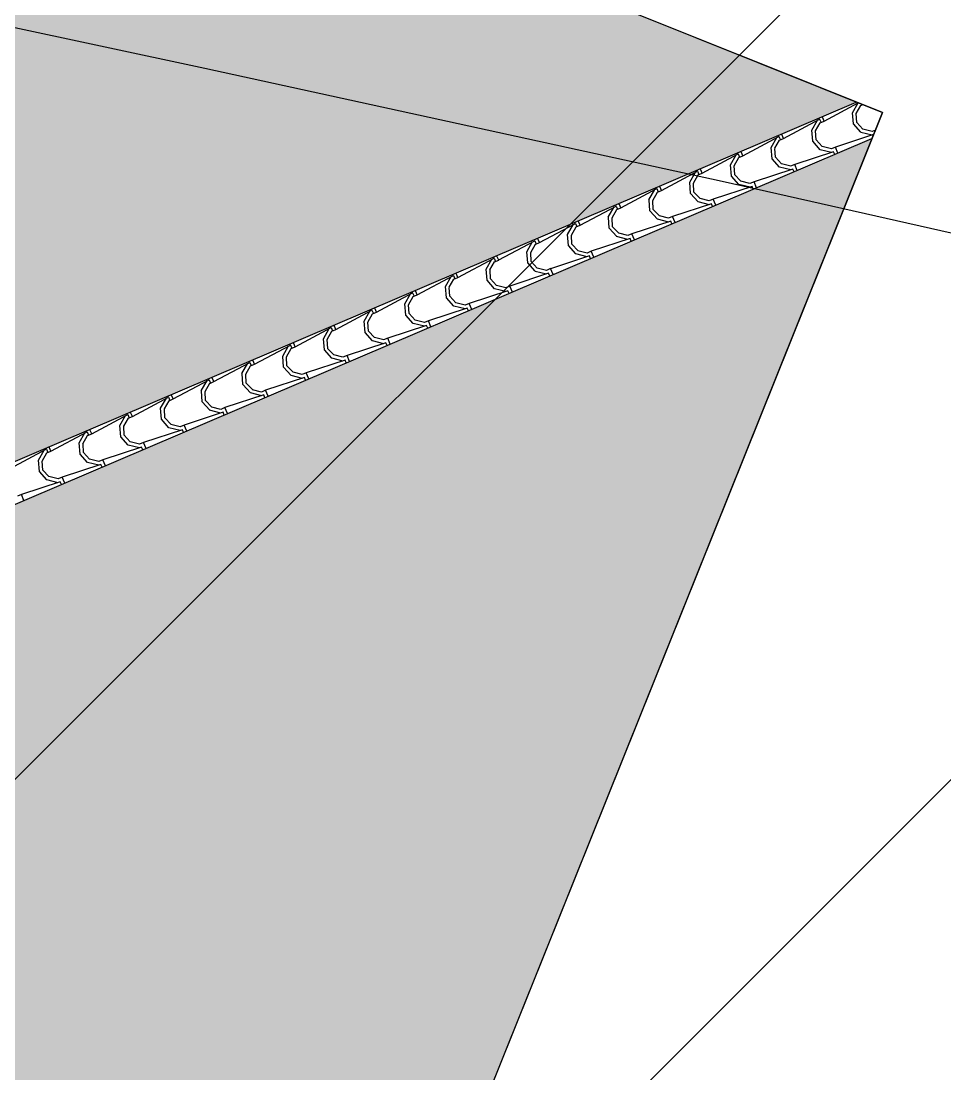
# Model space of a CAD drawing. Header units: millimetres. Extents: x 648844 to 649530, y 1246379 to 1246752.
# Drawn here: x 649138.165 to 649141.653, y 1246502.077 to 1246506.054 of the extents above; entities that cross this region are included whole.
import ezdxf

# ---------------------------------------------------------------- set-up
doc = ezdxf.new("R2010")
doc.units = ezdxf.units.MM
doc.header["$LTSCALE"] = 20
doc.header["$MEASUREMENT"] = 0
doc.layers.get('0').update_dxf_attribs({"linetype": 'CONTINUOUS'})
doc.layers.add('CONT-MNR2', color=9, linetype='CONTINUOUS')
doc.layers.add('TECHO', color=30, linetype='CONTINUOUS')

# ---------------------------------------------------------------- blocks, each defined once
blk = doc.blocks.new('*U3741')
at = {"layer": 'CONT-MNR2', "elevation": 36, "flags": 128}
blk.add_lwpolyline([(646455.4022681282, 1246757.154070158), (646453.506100637, 1246757.581870114), (646451.552228265, 1246758.009844136), (646449.6342974977, 1246758.420836786), (646447.8459548205, 1246758.797692623), (646446.2808467193, 1246759.123256208), (646445.0326196791, 1246759.380372101), (646444.1949201858, 1246759.551884862), (646443.8613947252, 1246759.620639051), (646443.6842617223, 1246759.655686592), (646443.5293934796, 1246759.685817124), (646443.3589107525, 1246759.738389595), (646443.085703966, 1246759.889563387), (646442.3891360743, 1246760.286776934), (646441.3310538174, 1246760.892441195), (646439.973303935, 1246761.668967127), (646438.3777331673, 1246762.57876569)], dxfattribs=at)
blk = doc.blocks.new('TEJA45')
at = {"layer": 'TECHO'}
for p, q in [((-2.479078729563099, -1.799706306316704), (-2.49089448387673, -1.787890552003077)), ((-2.461653203034139, -1.782280779787811), (-2.479078729563021, -1.799706306316693)), ((-2.360910131688691, -1.898953793098098), (-2.479067641320235, -1.799701341752399)), ((-2.554745425967099, -1.875336823679472), (-2.4554929746214, -1.993494333311013)), ((-2.448358253547411, -1.906017778136452), (-2.467263476764799, -1.943828144023698)), ((-2.410570837464945, -1.887147165086127), (-2.448381203352191, -1.906052388303515)), ((-2.408039281628007, -1.901472847903293), (-2.438760318530214, -1.915651761626052)), ((-2.366924698544189, -1.892926737683524), (-2.410643054796907, -1.887018814193201)), ((-2.37261466176048, -1.906063139152575), (-2.408061871037226, -1.901336871890202)), ((-2.360921186426822, -1.917863849452974), (-2.372736940740452, -1.906048095139347)), ((-2.352948263348772, -1.890985719473182), (-2.360921186426737, -1.898958642551147)), ((-2.343495659897869, -1.900438322924082), (-2.360921186426744, -1.91786384945296)), ((-2.467434219727544, -1.943715820863346), (-2.461526296237217, -1.987434177116061)), ((-2.453072652795534, -1.946403126318273), (-2.448346385533156, -1.981850335595023)), ((-2.438731790789681, -1.915664640732071), (-2.452910704512441, -1.946385677634279)), ((-2.242752661085596, -2.017111513570935), (-2.36091017071714, -1.917859062225236)), ((-2.455447220935774, -1.993484677060167), (-2.445994617484871, -1.984032073609264)), ((-2.448357768347435, -1.981668922746564), (-2.436542014033805, -1.993484677060192)), ((-2.455447220935753, -1.993484677060163), (-2.459014280526745, -1.997051736651155)), ((-2.445994617484857, -2.002937280511077), (-2.449561677075849, -2.006504340102069)), ((-2.436542014033954, -1.993484677060167), (-2.445994617484857, -2.00293728051107)), ((-2.436587705494148, -1.993494294282709), (-2.337335254148449, -2.111651803914249)), ((-2.330200723668653, -2.024175509384364), (-2.349105946886041, -2.06198587527161)), ((-2.292413106217047, -2.005304694964895), (-2.330223472104294, -2.024209918182283)), ((-2.289882818437306, -2.01962925667419), (-2.320603855339513, -2.033808170396949)), ((-2.248766322111209, -2.011085313239978), (-2.292484678363927, -2.005177389749655)), ((-2.254458180670589, -2.024220589766987), (-2.289905389947336, -2.019494322504613)), ((-2.242763643290544, -2.036021392589245), (-2.254579397604175, -2.024205638275618)), ((-2.234790720212501, -2.009143262609456), (-2.242763643290466, -2.017116185687421)), ((-2.225338116761598, -2.018595866060352), (-2.242763643290473, -2.03602139258923)), ((-2.349275644170781, -2.061874197298959), (-2.343367720680455, -2.105592553551674)), ((-2.3349152021813, -2.064559607407208), (-2.330188934918922, -2.100006816683958)), ((-2.320575382019115, -2.03382110392365), (-2.334754295741874, -2.064542140825857)), ((-2.124595190482452, -2.135269234043804), (-2.242752700113996, -2.036016782698105)), ((-2.337289677799497, -2.111642220196437), (-2.327837074348594, -2.102189616745534)), ((-2.330200225211158, -2.099826465882838), (-2.318384470897527, -2.111642220196465)), ((-2.337289677799482, -2.111642220196437), (-2.340856737390475, -2.115209279787429)), ((-2.327837074348587, -2.121094823647347), (-2.331404133939571, -2.124661883238335)), ((-2.318384470897684, -2.11164222019644), (-2.327837074348587, -2.121094823647343)), ((-2.31842998502119, -2.111651764885952), (-2.219177533675492, -2.229809274517493)), ((-2.212043193789889, -2.142333240632247), (-2.230948417007276, -2.180143606519493)), ((-2.174255374969171, -2.123462224843657), (-2.212065740856417, -2.142367448061044)), ((-2.17172635524495, -2.137785665444323), (-2.202447392147157, -2.151964579167082)), ((-2.13060794567825, -2.129243888796434), (-2.174326301930968, -2.123335965306111)), ((-2.136301699582951, -2.1423780403811), (-2.171748908859698, -2.137651773118726)), ((-2.124606100154267, -2.154178935725515), (-2.136421854467898, -2.142363181411888)), ((-2.116633177076224, -2.12730080574573), (-2.124606100154196, -2.135273728823698)), ((-2.107180573625321, -2.136753409196629), (-2.124606100154203, -2.154178935725511)), ((-2.231117068614253, -2.180032573732767), (-2.225209145123927, -2.223750929985481)), ((-2.216757751567307, -2.182716088494338), (-2.21203148430493, -2.218163297771088)), ((-2.202418973248939, -2.151977567116056), (-2.216597886971698, -2.182698604018263)), ((-2.006437719879479, -2.253426954516531), (-2.124595229511023, -2.154174503170832)), ((-2.219132134663226, -2.229799763332704), (-2.209679531212323, -2.220347159881801)), ((-2.21204268207488, -2.217984009019112), (-2.20022692776125, -2.229799763332739)), ((-2.219132134663212, -2.229799763332714), (-2.222699194254211, -2.233366822923713)), ((-2.209679531212316, -2.239252366783628), (-2.213246590803301, -2.242819426374613)), ((-2.200226927761413, -2.229799763332711), (-2.209679531212316, -2.239252366783614)), ((-2.200272264548389, -2.229809235489022), (-2.10101981320269, -2.347966745120562)), ((-2.093885663911145, -2.260490971880152), (-2.112790887128533, -2.298301337767398)), ((-2.056097643721237, -2.241619754722393), (-2.093908009608484, -2.260524977939781)), ((-2.0535698920526, -2.25594207421446), (-2.084290928954807, -2.270120987937219)), ((-2.012449569244382, -2.247402464353016), (-2.0561679254971, -2.241494540862693)), ((-2.01814521849397, -2.260535490995387), (-2.053592427770717, -2.255809223733014)), ((-2.00644855701799, -2.272336478861785), (-2.01826431133162, -2.260520724548158)), ((-1.998475633939961, -2.245458348881996), (-2.006448557017933, -2.253431271959968)), ((-1.989023030489065, -2.254910952332899), (-2.00644855701794, -2.272336478861774)), ((-2.112958493057739, -2.298190950166578), (-2.107050569567413, -2.341909306419293)), ((-2.098600300952711, -2.300872569585966), (-2.093874033690334, -2.336319778862716)), ((-2.084262564478372, -2.270134030307631), (-2.098441478201131, -2.300855067209838)), ((-1.888280249276384, -2.371584674989364), (-2.006437758907929, -2.272332223643666)), ((-2.100974591526956, -2.347957306468981), (-2.091521988076053, -2.338504703018078)), ((-2.093885138938603, -2.336141552155386), (-2.082069384624972, -2.347957306469013)), ((-2.100974591526949, -2.347957306468984), (-2.104541651117941, -2.351524366059977)), ((-2.091521988076053, -2.357409909919891), (-2.095089047667038, -2.36097696951088)), ((-2.08206938462515, -2.347957306468984), (-2.091521988076053, -2.357409909919888)), ((-2.082114544075594, -2.347966706092084), (-1.982862092729896, -2.466124215723625)), ((-1.975728134032373, -2.378648703128039), (-1.994633357249761, -2.416459069015286)), ((-1.937939912473382, -2.359777284601172), (-1.975750278360628, -2.37868250781856)), ((-1.935413428861892, -2.374098482985353), (-1.9661344657641, -2.388277396708112)), ((-1.894291192809604, -2.365561039909714), (-1.938009549062322, -2.359653116419391)), ((-1.899988737404087, -2.378692941609803), (-1.935435946680833, -2.373966674347429)), ((-1.888291013881712, -2.390494021998055), (-1.900106768195343, -2.378678267684428)), ((-1.880318090803684, -2.36361589201827), (-1.888291013881656, -2.371588815096242)), ((-1.870865487352781, -2.37306849546917), (-1.888291013881656, -2.390494021998048)), ((-1.994799917501467, -2.416349326598581), (-1.988891994011141, -2.460067682851296)), ((-1.980442850338477, -2.419029050674897), (-1.9757165830761, -2.454476259951647)), ((-1.966106155707806, -2.388290493499209), (-1.980285069430565, -2.419011530401416)), ((-1.770122778673276, -2.489742395462201), (-1.88828028830482, -2.390489944116503)), ((-1.982817048390686, -2.466114849605255), (-1.973364444939783, -2.456662246154352)), ((-1.975727595802326, -2.45429909529166), (-1.963911841488695, -2.466114849605287)), ((-1.982817048390672, -2.466114849605258), (-1.986384107981671, -2.469681909196254)), ((-1.973364444939769, -2.475567453056165), (-1.976931504530761, -2.479134512647157)), ((-1.963911841488866, -2.466114849605262), (-1.973364444939769, -2.475567453056165)), ((-1.963956823602786, -2.466124176695153), (-1.864704372257087, -2.584281686326694)), ((-1.857570604153629, -2.496806434375973), (-1.876475827371017, -2.534616800263219)), ((-1.81978218122547, -2.477934814479919), (-1.857592547112716, -2.496840037697307)), ((-1.817256965671191, -2.49225489175625), (-1.847978002573399, -2.506433805479009)), ((-1.776132816376645, -2.483719615466171), (-1.819851172629363, -2.477811691975848)), ((-1.781832256316001, -2.496850392223973), (-1.817279465592748, -2.492124124961599)), ((-1.770133470745435, -2.508651565134326), (-1.781949225059066, -2.496835810820698)), ((-1.762160547667406, -2.481773435154544), (-1.770133470745378, -2.489746358232519)), ((-1.752707944216503, -2.49122603860544), (-1.770133470745392, -2.508651565134326)), ((-1.876641341944946, -2.534507703032396), (-1.87073341845462, -2.578226059285111)), ((-1.862285399724364, -2.537185531762926), (-1.857559132461986, -2.572632741039676)), ((-1.847949746937246, -2.506446956690787), (-1.862128660660005, -2.537167993592995)), ((-1.651965308070274, -2.607900115934964), (-1.770122817701818, -2.508647664589265)), ((-1.864659505254394, -2.584272392741536), (-1.868226564845386, -2.587839452332524)), ((-1.864659505254409, -2.584272392741529), (-1.855206901803506, -2.574819789290625)), ((-1.857570052666048, -2.572456638427933), (-1.845754298352418, -2.584272392741561)), ((-1.845754298352588, -2.584272392741532), (-1.855206901803491, -2.593724996192435)), ((-1.845799103129842, -2.584281647298393), (-1.746546651784143, -2.702439156929936)), ((-1.855206901803506, -2.593724996192442), (-1.85877396139449, -2.597292055783427)), ((-1.73941307427485, -2.614964165623807), (-1.758318297492238, -2.652774531511053)), ((-1.729793338166296, -2.624603419881542), (-1.743972251889055, -2.655324456783749)), ((-1.701624449977572, -2.596092344358674), (-1.739434815864819, -2.614997567576061)), ((-1.699100502478842, -2.610411300526387), (-1.729821539381049, -2.624590214249146)), ((-1.657974439942784, -2.601878191022749), (-1.701692796195502, -2.595970267532426)), ((-1.663675775226118, -2.615007842838384), (-1.699122984502864, -2.61028157557601)), ((-1.651975927609158, -2.626809108270596), (-1.663791681922788, -2.614993353956969)), ((-1.644003004531143, -2.599930978290818), (-1.651975927609115, -2.60790390136879)), ((-1.634550401080247, -2.609383581741717), (-1.651975927609115, -2.626809108270585)), ((-1.758482766388425, -2.652666079466204), (-1.752574842898099, -2.696384435718921)), ((-1.74412794911013, -2.655342012851861), (-1.739401681847752, -2.690789222128609)), ((-1.533807837467222, -2.72605783640776), (-1.651965347098766, -2.626805385062063)), ((-1.746501962118131, -2.702429935877808), (-1.750069021709123, -2.7059969954688)), ((-1.746501962118138, -2.702429935877801), (-1.737049358667235, -2.692977332426899)), ((-1.739412509529771, -2.690614181564206), (-1.72759675521614, -2.702429935877833)), ((-1.727596755216325, -2.702429935877797), (-1.737049358667228, -2.711882539328698)), ((-1.727641382657168, -2.702439117901289), (-1.62838893131147, -2.820596627532831)), ((-1.737049358667228, -2.711882539328702), (-1.74061641825822, -2.715449598919694)), ((-1.621255544396092, -2.733121896871717), (-1.64016076761348, -2.770932262758963)), ((-1.611636929396113, -2.742759883073942), (-1.625815843118872, -2.77348091997615)), ((-1.583466718729703, -2.714249874237447), (-1.621277084616949, -2.733155097454834)), ((-1.580944039287303, -2.7285677092969), (-1.61166507618951, -2.742746623019661)), ((-1.539816063508901, -2.720036766579328), (-1.583534419761619, -2.714128843089005)), ((-1.545519294137577, -2.733165293452616), (-1.580966503414324, -2.728439026190243)), ((-1.53381838447288, -2.744966651406866), (-1.545634138786511, -2.733150897093239)), ((-1.525845461394866, -2.718088521427086), (-1.533818384472845, -2.726061444505063)), ((-1.51639285794397, -2.727541124877987), (-1.533818384472845, -2.744966651406861)), ((-1.640324190831912, -2.770824455900016), (-1.634416267341585, -2.814542812152732)), ((-1.625970498495889, -2.773498493940787), (-1.621244231233511, -2.808945703217535)), ((-1.415650366864114, -2.844215556880595), (-1.533807876495658, -2.744963105534897)), ((-1.628344418981861, -2.820587479014081), (-1.631911478572853, -2.824154538605073)), ((-1.628344418981868, -2.820587479014073), (-1.618891815530965, -2.811134875563171)), ((-1.621254966393494, -2.808771724700478), (-1.609439212079863, -2.820587479014105)), ((-1.609439212080055, -2.820587479014074), (-1.618891815530958, -2.830040082464976)), ((-1.609483662184388, -2.820596588504353), (-1.51023121083869, -2.938754098135895)), ((-1.618891815530958, -2.830040082464977), (-1.622458875121943, -2.833607142055964)), ((-1.503098014517342, -2.851279628119626), (-1.522003237734729, -2.889089994006872)), ((-1.49348052062517, -2.860916346264695), (-1.507659434347929, -2.891637383166902)), ((-1.46530898748177, -2.832407404116191), (-1.503119353369016, -2.851312627333577)), ((-1.462787576096609, -2.846724118067796), (-1.493508612998816, -2.860903031790556)), ((-1.421657687075943, -2.838195342135784), (-1.465376043328661, -2.832287418645461)), ((-1.427362813048141, -2.851322744066966), (-1.462810022324888, -2.846596476804592)), ((-1.415660841336603, -2.863124194543138), (-1.427476595650234, -2.851308440229511)), ((-1.407687918258596, -2.836246064563362), (-1.415660841336567, -2.84421898764133)), ((-1.3982353148077, -2.845698668014265), (-1.415660841336575, -2.86312419454314)), ((-1.297492896261055, -2.962373277353398), (-1.415650405892599, -2.8631208260077)), ((-1.52216561527564, -2.888982832332024), (-1.516257691785313, -2.93270118858474)), ((-1.507813047881541, -2.891654975030615), (-1.503086780619164, -2.927102184307364)), ((-1.510186875845584, -2.938745022150348), (-1.513753935436576, -2.942312081741342)), ((-1.510186875845591, -2.938745022150343), (-1.500734272394688, -2.929292418699442)), ((-1.503097423257216, -2.92692926783675), (-1.491281668943586, -2.938745022150377)), ((-1.491281668943785, -2.938745022150346), (-1.500734272394688, -2.948197625601248)), ((-1.491325941711573, -2.938754059107428), (-1.392073490365874, -3.05691156873897)), ((-1.500734272394688, -2.948197625601257), (-1.50430133198568, -2.95176468519225)), ((-1.384940484638584, -2.969437359367509), (-1.403845707855972, -3.007247725254755)), ((-1.375324111854219, -2.979072809455447), (-1.389503025576978, -3.009793846357654)), ((-1.3471512562339, -2.950564933994952), (-1.384961622121146, -2.969470157212339)), ((-1.344631112905077, -2.964880526838311), (-1.375352149807284, -2.979059440561072)), ((-1.303499310642067, -2.956353917692363), (-1.347217666894785, -2.95044599420204)), ((-1.30920633195916, -2.969480194681257), (-1.344653541235907, -2.964753927418883)), ((-1.297503298200326, -2.98128173767941), (-1.309319052513956, -2.969465983365783)), ((-1.289530375122325, -2.954403607699636), (-1.297503298200297, -2.962376530777604)), ((-1.280077771671422, -2.963856211150533), (-1.297503298200297, -2.981281737679408)), ((-1.17933542565796, -3.080530997826234), (-1.297492935289505, -2.981278546480535)), ((-1.40400703971887, -3.007141208767635), (-1.398099116228543, -3.050859565020351)), ((-1.389655597267307, -3.009811456119547), (-1.38492933000493, -3.045258665396295)), ((-1.392029332709313, -3.056902565286622), (-1.395596392300305, -3.060469624877616)), ((-1.39202933270932, -3.056902565286615), (-1.382576729258417, -3.047449961835714)), ((-1.384939880120939, -3.045086810973022), (-1.373124125807308, -3.056902565286649)), ((-1.373124125807507, -3.056902565286615), (-1.38257672925841, -3.066355168737516)), ((-1.373168221238906, -3.056911529710316), (-1.273915769893208, -3.175069039341858)), ((-1.38257672925841, -3.066355168737525), (-1.386143788849402, -3.069922228328515)), ((-1.266782954759819, -3.087595090615395), (-1.285688177977207, -3.125405456502641)), ((-1.257167703084427, -3.097229272648676), (-1.271346616807186, -3.127950309550883)), ((-1.228993524985981, -3.068722463873701), (-1.266803890873227, -3.087627687091087)), ((-1.226474649713545, -3.083036935608828), (-1.257195686615752, -3.097215849331588)), ((-1.185340934208199, -3.074512493248939), (-1.229059290460917, -3.068604569758616)), ((-1.191049850870634, -3.087637645295489), (-1.226497060147381, -3.082911378033115)), ((-1.179345755064048, -3.099439280815682), (-1.191161509377679, -3.087623526502055)), ((-1.171372831986048, -3.072561150835908), (-1.17934575506402, -3.08053407391388)), ((-1.161920228535152, -3.082013754286805), (-1.179345755064027, -3.099439280815679)), ((-1.061177955054944, -3.198688718298998), (-1.179335464686488, -3.099436266953299)), ((-1.285848464162349, -3.125299585201443), (-1.279940540672023, -3.169017941454159)), ((-1.271498146653059, -3.127967937208478), (-1.266771879390681, -3.163415146485226)), ((-1.273871789573036, -3.175060108422898), (-1.277438849164028, -3.17862716801389)), ((-1.27387178957305, -3.17506010842289), (-1.264419186122147, -3.165607504971989)), ((-1.266782336984662, -3.163244354109294), (-1.254966582671031, -3.175060108422921)), ((-1.25496658267123, -3.175060108422885), (-1.264419186122133, -3.184512711873786)), ((-1.255010500765955, -3.175069000313561), (-1.155758049420257, -3.293226509945104)), ((-1.26441918612214, -3.184512711873795), (-1.267986245713132, -3.188079771464787)), ((-1.148625424881047, -3.205752821863278), (-1.167530648098435, -3.243563187750524)), ((-1.139011294313853, -3.215385735840252), (-1.153190208036612, -3.24610677274246)), ((-1.110835793738119, -3.186879993752481), (-1.148646159625365, -3.205785216969867)), ((-1.108318186521188, -3.201193344378961), (-1.139039223423396, -3.215372258101722)), ((-1.067182557776142, -3.192671068805273), (-1.110900914028861, -3.18676314531495)), ((-1.072893369781191, -3.20579509590984), (-1.108340579057938, -3.201068828647466)), ((-1.061188211927771, -3.217596823951954), (-1.073003966241401, -3.205781069638327)), ((-1.053215288849778, -3.190718693972176), (-1.06118821192775, -3.198691617050144)), ((-1.043762685398882, -3.200171297423076), (-1.061188211927757, -3.217596823951951)), ((-0.9430204844518499, -3.316846438771833), (-1.061177994083394, -3.217593987426135)), ((-1.167689888606077, -3.243457961633453), (-1.16178196511575, -3.287176317886169)), ((-1.153340696038832, -3.246124418297407), (-1.148614428776455, -3.281571627574156)), ((-1.155714246436766, -3.293217651559162), (-1.159281306027758, -3.296784711150153)), ((-1.155714246436773, -3.293217651559161), (-1.14626164298587, -3.283765048108259)), ((-1.148624793848384, -3.281401897245566), (-1.136809039534754, -3.293217651559193)), ((-1.136809039534967, -3.293217651559159), (-1.14626164298587, -3.30267025501006)), ((-1.136852780293168, -3.293226470916625), (-1.03760032894747, -3.411383980548168)), ((-1.14626164298587, -3.302670255010067), (-1.149828702576862, -3.306237314601058)), ((-1.030467895002317, -3.323910553111215), (-1.049373118219705, -3.361720918998461)), ((-1.020854885543294, -3.333542199031832), (-1.035033799266053, -3.36426323593404)), ((-0.9926780624902207, -3.305037523631229), (-1.030488428377467, -3.323942746848616)), ((-0.9901617233296705, -3.319349753149474), (-1.020882760231878, -3.333528666872235)), ((-0.9490241813413647, -3.310829644361974), (-0.9927425375940828, -3.304921720871651)), ((-0.9547368886917553, -3.32395254652419), (-0.9901840979685019, -3.319226279261816)), ((-0.9430306687914936, -3.335754367088226), (-0.9548464231051241, -3.323938612774599)), ((-0.9350577457135074, -3.30887623710845), (-0.9430306687914793, -3.316849160186418)), ((-0.9256051422626115, -3.318328840559349), (-0.9430306687914793, -3.335754367088221)), ((-0.8248630138487556, -3.435004159244665), (-0.9430205234802997, -3.335751707898966)), ((-1.049531313049314, -3.361616338069064), (-1.043623389558988, -3.40533469432178)), ((-1.035183245424484, -3.364280899387238), (-1.030456978162107, -3.399728108663986)), ((-1.037556703300496, -3.411375194695436), (-1.041123762891495, -3.414942254286435)), ((-1.037556703300503, -3.411375194695433), (-1.0281040998496, -3.401922591244531)), ((-1.030467250712107, -3.399559440381838), (-1.018651496398476, -3.411375194695465)), ((-1.018651496398689, -3.411375194695433), (-1.028104099849593, -3.420827798146334)), ((-1.018695059820502, -3.411383941519517), (-0.9194426084748031, -3.52954145115106)), ((-1.028104099849593, -3.420827798146338), (-1.031671159440585, -3.424394857737328)), ((-0.9123103651235454, -3.442068284359099), (-0.9312155883409332, -3.479878650246345)), ((-0.9026984767723505, -3.451698662222581), (-0.9168773904951095, -3.482419699124788)), ((-0.8745203312423229, -3.423195053509993), (-0.912330697129569, -3.442100276727379)), ((-0.8720052601389767, -3.437506161920371), (-0.902726297041184, -3.451685075643132)), ((-0.8308658049074822, -3.428988219918553), (-0.8745841611602003, -3.42308029642823)), ((-0.8365804076027672, -3.442109997138484), (-0.8720276168795138, -3.43738372987611)), ((-0.8248731256552162, -3.453911910224498), (-0.8366888799688468, -3.442096155910871)), ((-0.8169002025772301, -3.427033780244725), (-0.824873125655202, -3.435006703322697)), ((-0.807447599126327, -3.436486383695621), (-0.8248731256552091, -3.453911910224505)), ((-0.7067055432456613, -3.553161879717502), (-0.8248630528772054, -3.453909428371803)), ((-0.9313727374930423, -3.479774714501069), (-0.9254648140027157, -3.523493070753785)), ((-0.9170257948102432, -3.482437380476169), (-0.9122995275478658, -3.517884589752917)), ((-0.9193991601642182, -3.529532737831715), (-0.9229662197552102, -3.533099797422707)), ((-0.9193991601642324, -3.52953273783171), (-0.9099465567133294, -3.520080134380809)), ((-0.9099465567133223, -3.538985341282622), (-0.9135136163043072, -3.542552400873609)), ((-0.9123097075758295, -3.51771698351811), (-0.9004939532621989, -3.529532737831737)), ((-0.9004939532624192, -3.529532737831712), (-0.9099465567133223, -3.538985341282613)), ((-0.9005373393474088, -3.529541412122933), (-0.8012848880017103, -3.647698921754476)), ((-0.7941528352447662, -3.560226015606952), (-0.8130580584621541, -3.598036381494198)), ((-0.7845420680017838, -3.56985512541416), (-0.7987209817245429, -3.600576162316367)), ((-0.7563625999944108, -3.541352583388742), (-0.794172965881657, -3.560257806606128)), ((-0.7538487969466203, -3.555662570690506), (-0.7845698338488276, -3.569841484413267)), ((-0.7127074284745234, -3.547146795475008), (-0.7564257847272415, -3.541238871984685)), ((-0.7184239265137791, -3.560267447752775), (-0.7538711357905257, -3.555541180490401)), ((-0.7067155825189388, -3.57206945336077), (-0.7185313368325694, -3.560253699047143)), ((-0.6987426594409669, -3.545191323380998), (-0.7067155825189317, -3.553164246458964)), ((-0.6892900559900639, -3.554643926831895), (-0.7067155825189388, -3.572069453360768)), ((-0.588548072642638, -3.671319600190264), (-0.7067055822741821, -3.572067148844566)), ((-0.813214161936763, -3.597933090933076), (-0.8073062384464365, -3.641651447185792)), ((-0.79886834419613, -3.600593861564198), (-0.7941420769337526, -3.636041070840946)), ((-0.8012416170279479, -3.647690280967982), (-0.8048086766189471, -3.651257340558979)), ((-0.801241617027955, -3.647690280967975), (-0.791789013577052, -3.638237677517074)), ((-0.791789013577052, -3.657142884418885), (-0.7953560731680511, -3.660709944009882)), ((-0.7941521644395522, -3.635874526654382), (-0.7823364101259216, -3.647690280968009)), ((-0.782336410126149, -3.647690280967977), (-0.791789013577052, -3.657142884418878)), ((-0.7823796188747494, -3.647698882725827), (-0.6831271675290509, -3.765856392357369)), ((-0.6759953053660226, -3.678383746854864), (-0.6949005285834104, -3.716194112742111)), ((-0.6663856592308335, -3.68801158860491), (-0.6805645729535925, -3.718732625507117)), ((-0.6382048687465272, -3.659510113267496), (-0.6760152346337733, -3.678415336484882)), ((-0.6356923337550953, -3.673818979461021), (-0.6664133706573026, -3.687997893183782)), ((-0.5945490520415575, -3.665305371031465), (-0.6382674082942756, -3.659397447541142)), ((-0.6002674454252528, -3.678424898367007), (-0.6357146547019994, -3.673698631104633)), ((-0.5885580393826615, -3.690226996497042), (-0.6003737936962921, -3.678411242183415)), ((-0.5805851163046896, -3.663348866517264), (-0.5885580393826615, -3.671321789595233)), ((-0.5711325128537936, -3.672801469968165), (-0.5885580393826615, -3.690226996497037)), ((-0.4703906020395863, -3.789477320663066), (-0.5885481116711304, -3.690224869317367)), ((-0.6950555863800076, -3.71609146736869), (-0.6891476628896811, -3.759809823621406)), ((-0.6807108935817823, -3.718750342654028), (-0.6759846263194049, -3.754197551930776)), ((-0.6830840738916777, -3.765847824104251), (-0.6866511334826768, -3.76941488369525)), ((-0.6830840738916848, -3.765847824104251), (-0.6736314704407818, -3.756395220653349)), ((-0.6736314704407746, -3.775300427555154), (-0.6771985300317667, -3.778867487146147)), ((-0.6759946213032748, -3.754032069790654), (-0.6641788669896442, -3.765847824104281)), ((-0.6641788669898787, -3.765847824104247), (-0.6736314704407818, -3.775300427555148)), ((-0.6642218984017916, -3.765856353329072), (-0.5649694470560931, -3.884013862960614)), ((-0.5200471374986435, -3.777667643146268), (-0.5578575033858897, -3.796572866363654)), ((-0.4763906756067868, -3.783463946588165), (-0.520109031859505, -3.777556023097842)), ((-0.557837775487279, -3.796541478102796), (-0.5767429987046668, -3.834351843990042)), ((-0.5482292504610342, -3.806168051798139), (-0.5624081641837932, -3.836889088700346)), ((-0.5175358705643873, -3.79197538823192), (-0.5482569074665946, -3.806154301954681)), ((-0.4821109643358099, -3.796582348981358), (-0.5175581736125565, -3.791856081718985)), ((-0.4704004962463841, -3.808384539633314), (-0.4822162505600147, -3.796568785319687)), ((-0.4624275731684122, -3.78150640965354), (-0.4704004962463841, -3.789479332731512)), ((-0.4529749697175163, -3.790959013104441), (-0.4704004962463912, -3.808384539633314)), ((-0.352233131436364, -3.907635041136013), (-0.4703906410679082, -3.808382589790314)), ((-0.5768970108234797, -3.8342498438025), (-0.5709890873331531, -3.877968200055216)), ((-0.5625534429673138, -3.83690682374476), (-0.5578271757049365, -3.872354033021509)), ((-0.5649265307554003, -3.88400536724053), (-0.5684935903463924, -3.887572426831522)), ((-0.5649265307554145, -3.884005367240524), (-0.5554739273045115, -3.874552763789623)), ((-0.5554739273045044, -3.893457970691431), (-0.5590409868954893, -3.897025030282418)), ((-0.5578370781669975, -3.872189612926926), (-0.5460213238533669, -3.884005367240553)), ((-0.5460213238535943, -3.884005367240521), (-0.5554739273044973, -3.893457970691422)), ((-0.5460641779291393, -3.884013823931964), (-0.4468117265834408, -4.002171333563506)), ((-0.4018894062507385, -3.895825173025019), (-0.4396997721379847, -3.914730396242405)), ((-0.358232299173828, -3.901622522144621), (-0.4019506554265462, -3.895714598654298)), ((-0.4396802456085069, -3.914699209350681), (-0.4585854688258948, -3.952509575237928)), ((-0.4300728416904676, -3.924324514989719), (-0.4442517554132266, -3.955045551891926)), ((-0.3993794073728623, -3.910131797002435), (-0.4301004442750695, -3.924310710725196)), ((-0.3639544832463741, -3.91473979959571), (-0.3994016925231207, -3.910013532333336)), ((-0.3522429531101068, -3.926542082769586), (-0.3640587074237374, -3.914726328455959)), ((-0.344270030032142, -3.899663952789812), (-0.3522429531101139, -3.907636875867784)), ((-0.334817426581246, -3.909116556240711), (-0.352242953110121, -3.92654208276959)), ((-0.2340756608333407, -4.025792761608773), (-0.3522331704648849, -3.926540310263075)), ((-0.4587384352672146, -3.952408220234506), (-0.452830511776888, -3.996126576487223)), ((-0.4443959923533072, -3.955063304831887), (-0.4396697250909298, -3.990510514108635)), ((-0.4467689876191301, -4.002162910376802), (-0.4503360472101221, -4.005729969967794)), ((-0.4467689876191514, -4.002162910376798), (-0.4373163841682484, -3.992710306925897)), ((-0.4373163841682342, -4.011615513827707), (-0.4408834437592262, -4.015182573418699)), ((-0.4396795350307201, -3.990347156063198), (-0.4278637807170895, -4.002162910376825)), ((-0.4278637807173311, -4.002162910376798), (-0.4373163841682342, -4.011615513827699)), ((-0.4279064574561886, -4.002171294535202), (-0.3286540061104901, -4.120328804166745)), ((-0.283731675002862, -4.013982702903787), (-0.3215420408901082, -4.032887926121173)), ((-0.2400739227399384, -4.019781097701198), (-0.2837922789926566, -4.013873174210875)), ((-0.321522715729742, -4.032856940598567), (-0.3404279389471299, -4.070667306485813)), ((-0.3119164329195243, -4.042480978180469), (-0.3260953466422833, -4.073202015082677)), ((-0.2812229441796816, -4.028288205772187), (-0.3119439810818889, -4.042467119494948)), ((-0.2457980021573931, -4.03289725021), (-0.2812452114341397, -4.028170982947627)), ((-0.2340854099738294, -4.044699625905858), (-0.24590116428746, -4.032883871592231)), ((-0.2261124868958788, -4.017821495926086), (-0.2340854099738436, -4.02579441900405)), ((-0.2166598834449758, -4.027274099376983), (-0.2340854099738436, -4.044699625905855)), ((-0.1159181902303743, -4.1439504820815), (-0.2340756998619185, -4.044698030735802)), ((-0.3405798597106866, -4.070566596668316), (-0.3346719362203601, -4.114284952921032)), ((-0.3262385417390732, -4.07321978592082), (-0.3215122744766958, -4.108666995197568)), ((-0.3286114444828598, -4.120320453513068), (-0.332178504073859, -4.123887513104068)), ((-0.3286114444828669, -4.120320453513065), (-0.3191588410319639, -4.110867850062164)), ((-0.3191588410319568, -4.129773056963971), (-0.3227259006229488, -4.133340116554965)), ((-0.3215219918944427, -4.10850469919947), (-0.3097062375808122, -4.120320453513097)), ((-0.3097062375810609, -4.120320453513065), (-0.3191588410319639, -4.129773056963966)), ((-0.3097487369835221, -4.120328765138099), (-0.2104962856378236, -4.238486274769642)), ((-0.1655739437549641, -4.13214023278254), (-0.2033843096422103, -4.151045455999926)), ((-0.1219155463060773, -4.137939673257778), (-0.1656339025587954, -4.132031749767455)), ((-0.1079549437595944, -4.135979039062352), (-0.1159278668375734, -4.14395196214033)), ((-0.2033651858509842, -4.15101467184645), (-0.222270409068372, -4.188825037733697)), ((-0.1937600241489577, -4.160637441372048), (-0.2079389378717167, -4.191358478274255)), ((-0.1630664809898121, -4.146444614543469), (-0.1937875178920194, -4.16062352826623)), ((-0.127641521068405, -4.151054700824291), (-0.1630887303451516, -4.146328433561917)), ((-0.1159278668375521, -4.16285716904213), (-0.1277436211511827, -4.151041414728503)), ((-0.09850234030869842, -4.145431642513255), (-0.1159278668375734, -4.162857169042129)), ((3.552713678800501e-14, -4.260227204326361), (-0.1159182292588099, -4.162855751208653)), ((-0.2224212841541728, -4.188724973102126), (-0.2165133606638463, -4.232443329354842)), ((-0.2080810911247184, -4.191376267010648), (-0.203354823862341, -4.226823476287397)), ((-0.2104539013465896, -4.238477996649348), (-0.2140209609375816, -4.24204505624034)), ((-0.2104539013465896, -4.23847799664934), (-0.2010012978956865, -4.229025393198439)), ((-0.2010012978956865, -4.247930600100245), (-0.2045683574866786, -4.251497659691237)), ((-0.2033644487581654, -4.226662242335742), (-0.1915486944445348, -4.238477996649369)), ((-0.1915486944447835, -4.23847799664934), (-0.2010012978956865, -4.247930600100242)), ((-0.1915910165107206, -4.238486235741163), (-0.09791931933308717, -4.349999999999936)), ((-0.04741621250705208, -4.250297762661294), (-0.08522657839429826, -4.26920298587868)), ((-0.003757169871668964, -4.256098248814428), (-0.0474755261243871, -4.250190325324105)), ((-0.08520765597220503, -4.269172403094311), (-0.1041128791895929, -4.306982768981557)), ((-0.075603615378391, -4.278793904563626), (-0.08978252910115003, -4.309514941465833)), ((-0.04491001779745574, -4.264601023313604), (-0.07563105469966303, -4.278779937036365)), ((-0.009485039978898158, -4.269212151438653), (-0.04493224925564476, -4.264485884176279)), ((4.973799150320701e-14, -4.278785035879734), (-0.009586078014905297, -4.269198957864775)), ((-0.104262708597652, -4.306883349535935), (-0.09843609721660584, -4.350000000000321)), ((-0.0899236405104844, -4.30953274809958), (-0.08519737324810706, -4.344979957376328)), ((-0.0856608184246852, -4.349999999999973), (-0.0828437547594234, -4.347182936334713)), ((-0.08520690562188804, -4.344819785472014), (-0.0800266910938845, -4.350000000000016))]:
    blk.add_line(p, q, dxfattribs=at)

msp = doc.modelspace()

# ---------------------------------------------------------------- hatches: boundary and pattern name
h = msp.add_hatch()
h.set_pattern_fill('ANSI31', color=2, scale=20, style=0)
h.set_pattern_definition([(45, (-526.4316489867633, -3378.367883687839), (-1.767766952966369, 1.767766952966369), [])])
edge = h.paths.add_edge_path()
edge.add_line((649057.8519686605, 1246574.731937029), (649143.484031076, 1246525.395827967))
edge.add_line((649021.4650291716, 1246521.520933308), (649057.8519686605, 1246574.731937029))
edge.add_line((649021.4650291716, 1246521.520933308), (649126.0130467353, 1246470.828113168))
edge.add_line((649143.484031076, 1246525.395827967), (649148.0277335674, 1246486.904175728))
h.paths.add_polyline_path([(649085.8330108997, 1246502.103295551), (649115.3070900415, 1246502.103295551), (649115.3070900415, 1246507.529080002), (649085.8330108997, 1246507.529080002)], flags=24)
at = {"layer": 'TECHO'}
h = msp.add_hatch(dxfattribs=at)
h.set_pattern_fill('SPANTILE', color=254, scale=0.2049999999999999, angle=127.3110535632901, style=0, pattern_type=2)
h.set_pattern_definition([(73.09714128076718, (649192.706528796, 1246500.349973531), (-0.7262153715746074, -2.359287300013842), [0.1893117599999998, -4.543480804999994]), (338.1274412807671, (649192.7615710313, 1246500.531106831), (0.266614420293918, 0.1138716421737125), [0.01639999999999999, -0.1885999999999999]), (158.1274412807672, (649192.9579237733, 1246500.469954884), (-0.266614420293918, -0.1138716421737126), [0.05739999999999994, -0.1475999999999998]), (248.1274412807671, (649192.9046557249, 1246500.491338873), (0.1138716421737126, -0.2666144202939179), [0.02049999999999997, -0.1844999999999997]), (68.12744128076721, (649192.7752630459, 1246500.521192259), (-0.1138716421737126, 0.2666144202939179), [0.02049999999999991, -0.1844999999999993]), (158.1274412807672, (649192.7829001847, 1246500.540216562), (-0.266614420293918, -0.1138716421737126), [0.01639999999999997, -0.1885999999999998]), (158.1274412807672, (649192.9518140621, 1246500.454735442), (-0.266614420293918, -0.1138716421737126), [0.04099999999999995, -0.1639999999999998]), (243.1577412807671, (649192.913765456, 1246500.470009719), (-1.106698126479581, -2.206545849685529), [0.1893117599999986, -4.543480804999957]), (210.823541280767, (649192.9099468866, 1246500.460497567), (3.771471156067593, 2.241306594334163), [0.05412163999999981, -5.358033749999977]), (176.5623412807671, (649192.8634700099, 1246500.432765953), (-0.4568574122579158, -0.03749991614738955), [0.05186130999999991, -0.5964054749999983]), (139.692541280767, (649192.8117019711, 1246500.435875644), (0.3041148780339101, -0.3429855387687366), [0.05186130999999999, -0.5964054749999997]), (105.4313412807672, (649192.7721533551, 1246500.46942422), (-1.174842287308744, 4.226960554678361), [0.0541216399999998, -5.358033749999975]), (178.3523412807671, (649192.8593038555, 1246500.449901535), (2.398159015972211, -0.079111360009885), [0.04150942499999993, -4.109424259999992]), (137.9025412807671, (649192.8178116826, 1246500.451095086), (-1.787186630289026, 1.601058781459183), [0.04150942499999997, -4.109424259999996]), (105.5328412807671, (649192.7870115038, 1246500.478922663), (-0.9096047234324149, 3.236872623250625), [0.04387184499999998, -4.343319624999997]), (210.7220412807671, (649192.8970185857, 1246500.472314569), (2.895259688075203, 1.709443321858499), [0.04387184499999979, -4.343319624999973])])
h.paths.add_polyline_path([(649135.7583708015, 1246503.373444864), (649141.3182568832, 1246505.748085207), (649130.6573455458, 1246510.027814152), (649133.0319858887, 1246504.467928071)])
h = msp.add_hatch(dxfattribs=at)
h.set_pattern_fill('SPANTILE', color=254, scale=0.2049999999999999, angle=397.3110535632902, style=0, pattern_type=2)
h.set_pattern_definition([(343.0971412807672, (649192.8379424199, 1246500.721349862), (-2.359287300013842, 0.7262153715746078), [0.1893117599999997, -4.543480804999992]), (248.1274412807671, (649193.0190757198, 1246500.666307626), (0.1138716421737126, -0.266614420293918), [0.01639999999999996, -0.1885999999999997]), (68.12744128076721, (649192.9579237733, 1246500.469954884), (-0.1138716421737126, 0.2666144202939179), [0.05739999999999982, -0.1475999999999993]), (158.1274412807672, (649192.9793077622, 1246500.523222932), (-0.266614420293918, -0.1138716421737125), [0.02049999999999998, -0.1844999999999998]), (338.1274412807671, (649193.0091611483, 1246500.652615611), (0.266614420293918, 0.1138716421737125), [0.02049999999999999, -0.1844999999999999]), (68.12744128076721, (649193.0281854515, 1246500.644978472), (-0.1138716421737126, 0.2666144202939179), [0.01639999999999991, -0.1885999999999993]), (68.12744128076721, (649192.9427043311, 1246500.476064595), (-0.1138716421737126, 0.2666144202939179), [0.04099999999999982, -0.1639999999999993]), (153.1577412807671, (649192.9579786089, 1246500.514113201), (-2.20654584968553, 1.106698126479582), [0.1893117599999992, -4.543480804999976]), (120.8235412807671, (649192.948466457, 1246500.517931771), (2.241306594334165, -3.771471156067591), [0.05412163999999996, -5.358033749999994]), (86.56234128076723, (649192.9207348431, 1246500.564408647), (-0.03749991614738953, 0.4568574122579156), [0.05186130999999986, -0.5964054749999976]), (49.69254128076727, (649192.9238445339, 1246500.616176686), (-0.3429855387687367, -0.3041148780339097), [0.05186130999999986, -0.5964054749999975]), (15.43134128076713, (649192.9573931094, 1246500.655725302), (4.226960554678362, 1.174842287308742), [0.05412163999999992, -5.35803374999999]), (88.35234128076722, (649192.9378704244, 1246500.568574802), (-0.07911136000988533, -2.398159015972209), [0.04150942499999995, -4.109424259999995]), (47.90254128076717, (649192.9390639764, 1246500.610066975), (1.601058781459183, 1.787186630289026), [0.04150942499999979, -4.109424259999973]), (15.53284128076695, (649192.9668915524, 1246500.640867153), (3.236872623250626, 0.9096047234324136), [0.04387184499999992, -4.343319624999989]), (120.722041280767, (649192.9602834593, 1246500.530860071), (1.7094433218585, -2.895259688075203), [0.04387184499999978, -4.343319624999972])])
h.paths.add_polyline_path([(649138.2150746632, 1246497.733273207), (649135.8576906049, 1246503.252756126), (649141.3771735252, 1246505.610140184)])

# ---------------------------------------------------------------- linework, layer by layer
at = {"color": 254}
msp.add_lwpolyline([(649127.3177874703, 1246501.993599698), (649130.558914713, 1246510.067328344), (649141.4166877157, 1246505.708571018), (649138.1755604729, 1246497.634842373), (649127.3177874695, 1246501.993599699)], dxfattribs=at)
at = {"layer": 'TECHO', "color": 254}
for p, q in [((649141.4166877154, 1246505.708571016), (649130.5589147138, 1246510.067328343)), ((649141.416687715, 1246505.708571016), (649140.8834504182, 1246505.922634432)), ((649135.7583708015, 1246503.373444864), (649141.3182568832, 1246505.748085207)), ((649138.1755604729, 1246497.634842373), (649141.416687715, 1246505.708571016)), ((649138.1755604723, 1246497.634842373), (649141.4166877154, 1246505.708571016)), ((649135.8576906049, 1246503.252756126), (649141.3771735252, 1246505.610140184))]:
    msp.add_line(p, q, dxfattribs=at)

# ---------------------------------------------------------------- block references
at = {"color": 254, "xscale": -1, "rotation": 158.1274412794206}
msp.add_blockref('TEJA45', (649139.796124094, 1246501.671706695), dxfattribs=at)
at = {"layer": 'CONT-MNR2'}
msp.add_blockref('*U3741', (2687.306187323644, -252.1344165771734), dxfattribs=at)

doc.saveas('drawing.dxf')
